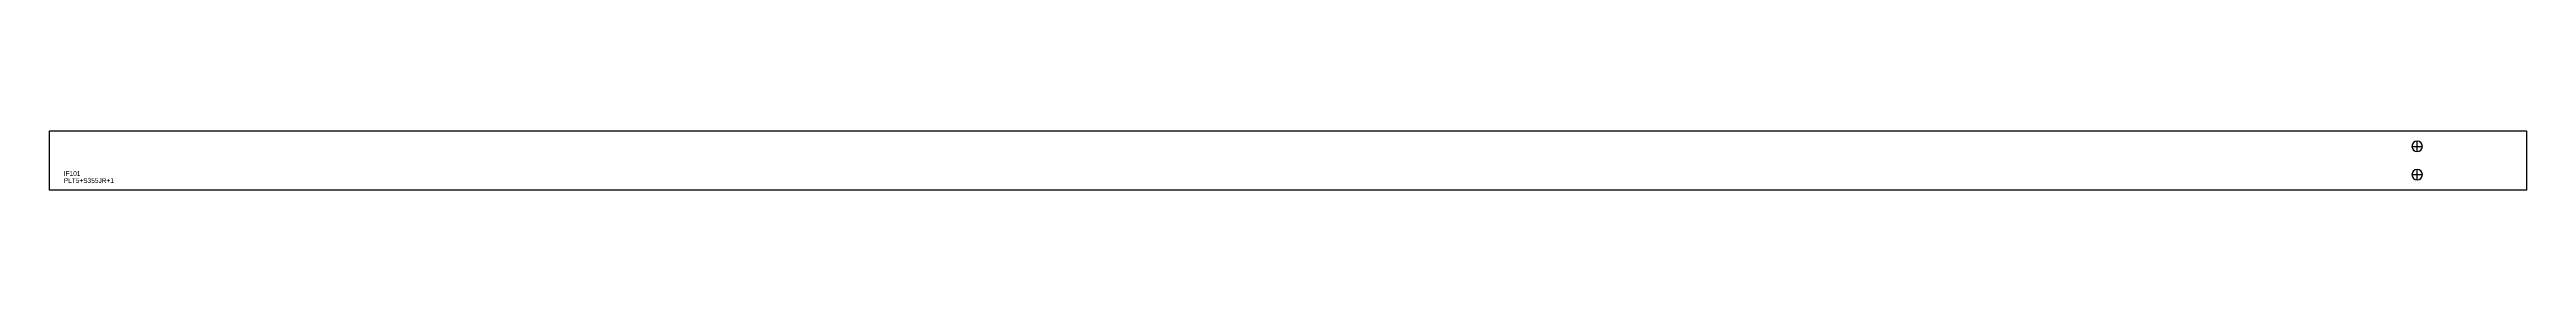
# Model space of a CAD drawing. Extents: x 0 to 5230, y 0 to 125.
import ezdxf

# ---------------------------------------------------------------- set-up
doc = ezdxf.new("R2010")
doc.units = 0
for name, color, linetype in [('22', 7, 'CONTINUOUS'), ('CUT', 7, 'CONTINUOUS'), ('SCRIBE', 3, 'CONTINUOUS'), ('TEXT', 7, 'CONTINUOUS')]:
    doc.layers.add(name, color=color, linetype=linetype)

msp = doc.modelspace()

# ---------------------------------------------------------------- linework, layer by layer
at = {"layer": '22', "color": 7, "linetype": 'CONTINUOUS'}
for p, q in [((4987.93, 92.5), (5009.93, 92.5)), ((4998.93, 81.5), (4998.93, 103.5)), ((4987.93, 32.5), (5009.93, 32.5)), ((4998.93, 21.5), (4998.93, 43.5))]:
    msp.add_line(p, q, dxfattribs=at)
for points in [[(4998.93, 103.5, 1), (4998.93, 81.5, 1)], [(4998.93, 43.5, 1), (4998.93, 21.5, 1)]]:
    msp.add_lwpolyline(points, format="xyb", close=True, dxfattribs=at)
at = {"layer": 'CUT', "color": 7, "linetype": 'CONTINUOUS'}
msp.add_lwpolyline([(0, 0), (0, 125), (5229.68, 125), (5229.68, 0)], close=True, dxfattribs=at)

# ---------------------------------------------------------------- texts
at = {"layer": 'SCRIBE', "color": 3}
msp.add_text('IF101', height=10, dxfattribs=at).set_placement((30, 30))
at = {"layer": 'TEXT', "color": 7}
msp.add_text('PLT5+S355JR+1', height=10, dxfattribs=at).set_placement((30, 15))

doc.saveas('drawing.dxf')
